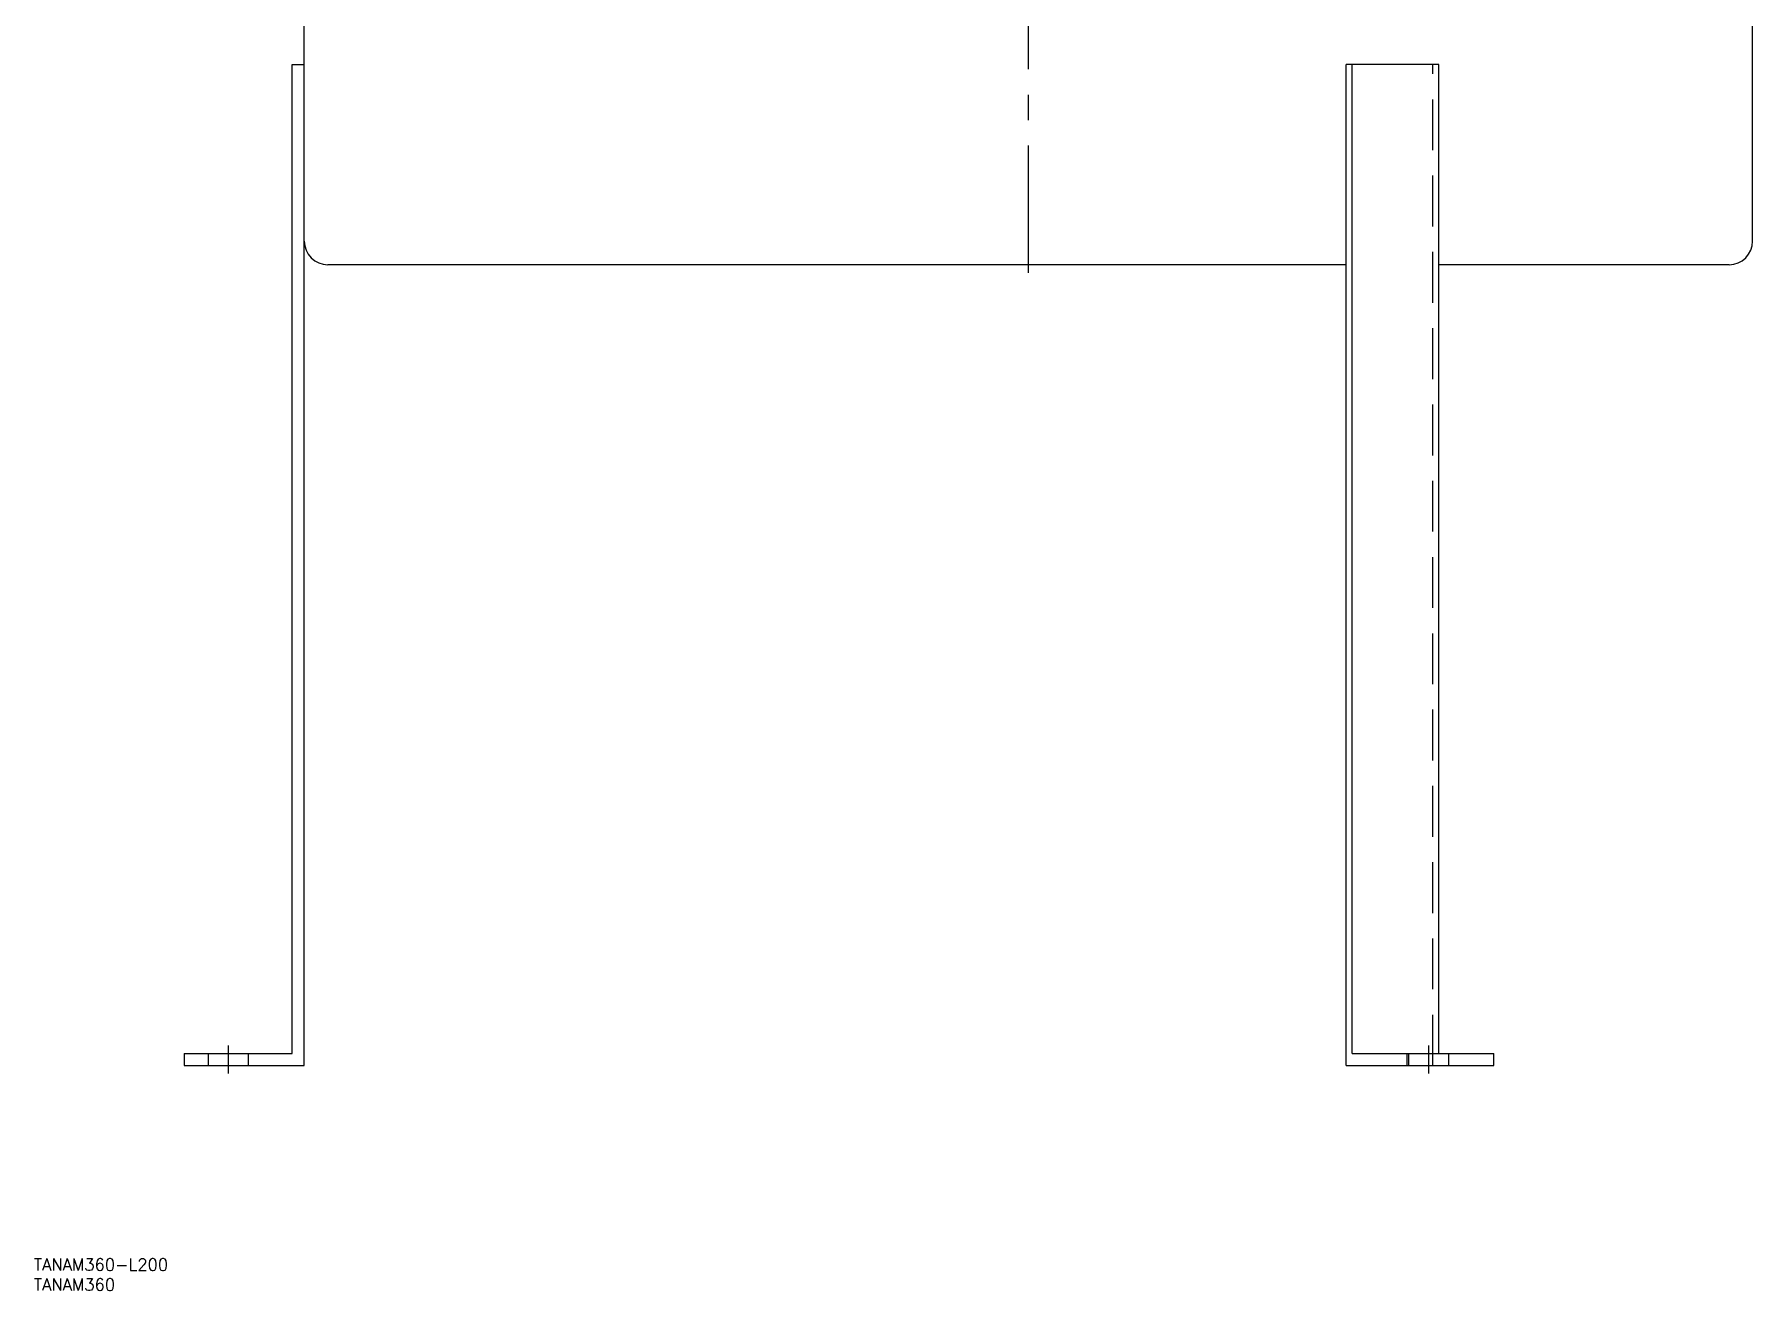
# Model space of a CAD drawing. Extents: x -248 to 886, y -950 to 197.
# Drawn here: x -248.3 to 180.9, y -950.2 to -636.5 of the extents above; entities that cross this region are included whole.
import ezdxf

# ---------------------------------------------------------------- set-up
doc = ezdxf.new("R2010")
doc.units = 0
doc.linetypes.add('CENTER', pattern=[50.8, 31.75, -6.35, 6.35, -6.35])
doc.linetypes.add('DASHED', pattern=[19.05, 12.7, -6.35])
doc.layers.get('0').update_dxf_attribs({"linetype": 'CONTINUOUS'})
doc.layers.add('CENTER', color=1, linetype='CONTINUOUS')
doc.styles.get("Standard").update_dxf_attribs({"font": 'txt.shx', "height": 3, "bigfont": 'bigfont.shx'})

msp = doc.modelspace()

# ---------------------------------------------------------------- linework, layer by layer
at = {"color": 7, "linetype": 'CONTINUOUS'}
for p, q in [((-180.9, -893.98), (-180.9, -417.16)), ((180.9, -688.08), (180.9, -417.16)), ((-183.9, -643.98), (-180.9, -643.98)), ((-183.9, -890.98), (-183.9, -643.98)), ((79.37, -893.98), (79.37, -643.98)), ((102.49, -643.98), (79.37, -643.98)), ((80.84, -890.98), (80.84, -643.98)), ((102.49, -890.98), (102.49, -643.98)), ((79.37, -693.98), (-175, -693.98)), ((175, -693.98), (102.49, -693.98)), ((-210.9, -890.98), (-183.9, -890.98)), ((-210.9, -890.98), (-210.9, -893.98)), ((80.84, -890.98), (116.23, -890.98)), ((94.57, -893.98), (94.57, -890.98)), ((116.23, -893.98), (116.23, -890.98)), ((-210.9, -893.98), (-180.9, -893.98)), ((79.37, -893.98), (116.23, -893.98))]:
    msp.add_line(p, q, dxfattribs=at)
at = {"color": 3, "linetype": 'DASHED'}
for p, q in [((101.02, -893.98), (101.02, -643.98)), ((-204.9, -890.98), (-204.9, -893.98)), ((-194.9, -890.98), (-194.9, -893.98)), ((95.01, -893.98), (95.01, -890.98)), ((105.01, -893.98), (105.01, -890.98))]:
    msp.add_line(p, q, dxfattribs=at)
at = {"color": 7, "linetype": 'CONTINUOUS'}
for centre, start, end in [((-175, -688.08), 180, 270), ((175, -688.08), 270, 0)]:
    msp.add_arc(centre, 5.9, start, end, dxfattribs=at)
at = {"layer": 'CENTER', "color": 1, "linetype": 'CENTER'}
for p, q in [((0, -695.98), (0, -325.08)), ((-199.9, -888.98), (-199.9, -895.98)), ((100.01, -895.98), (100.01, -888.98))]:
    msp.add_line(p, q, dxfattribs=at)

# ---------------------------------------------------------------- texts
at = {"color": 7, "linetype": 'CONTINUOUS'}
for s, p in [('TANAM360-L200', (-248.46, -945.17)), ('TANAM360', (-248.46, -950.17))]:
    msp.add_text(s, height=3, dxfattribs=at).set_placement(p)

doc.saveas('drawing.dxf')
